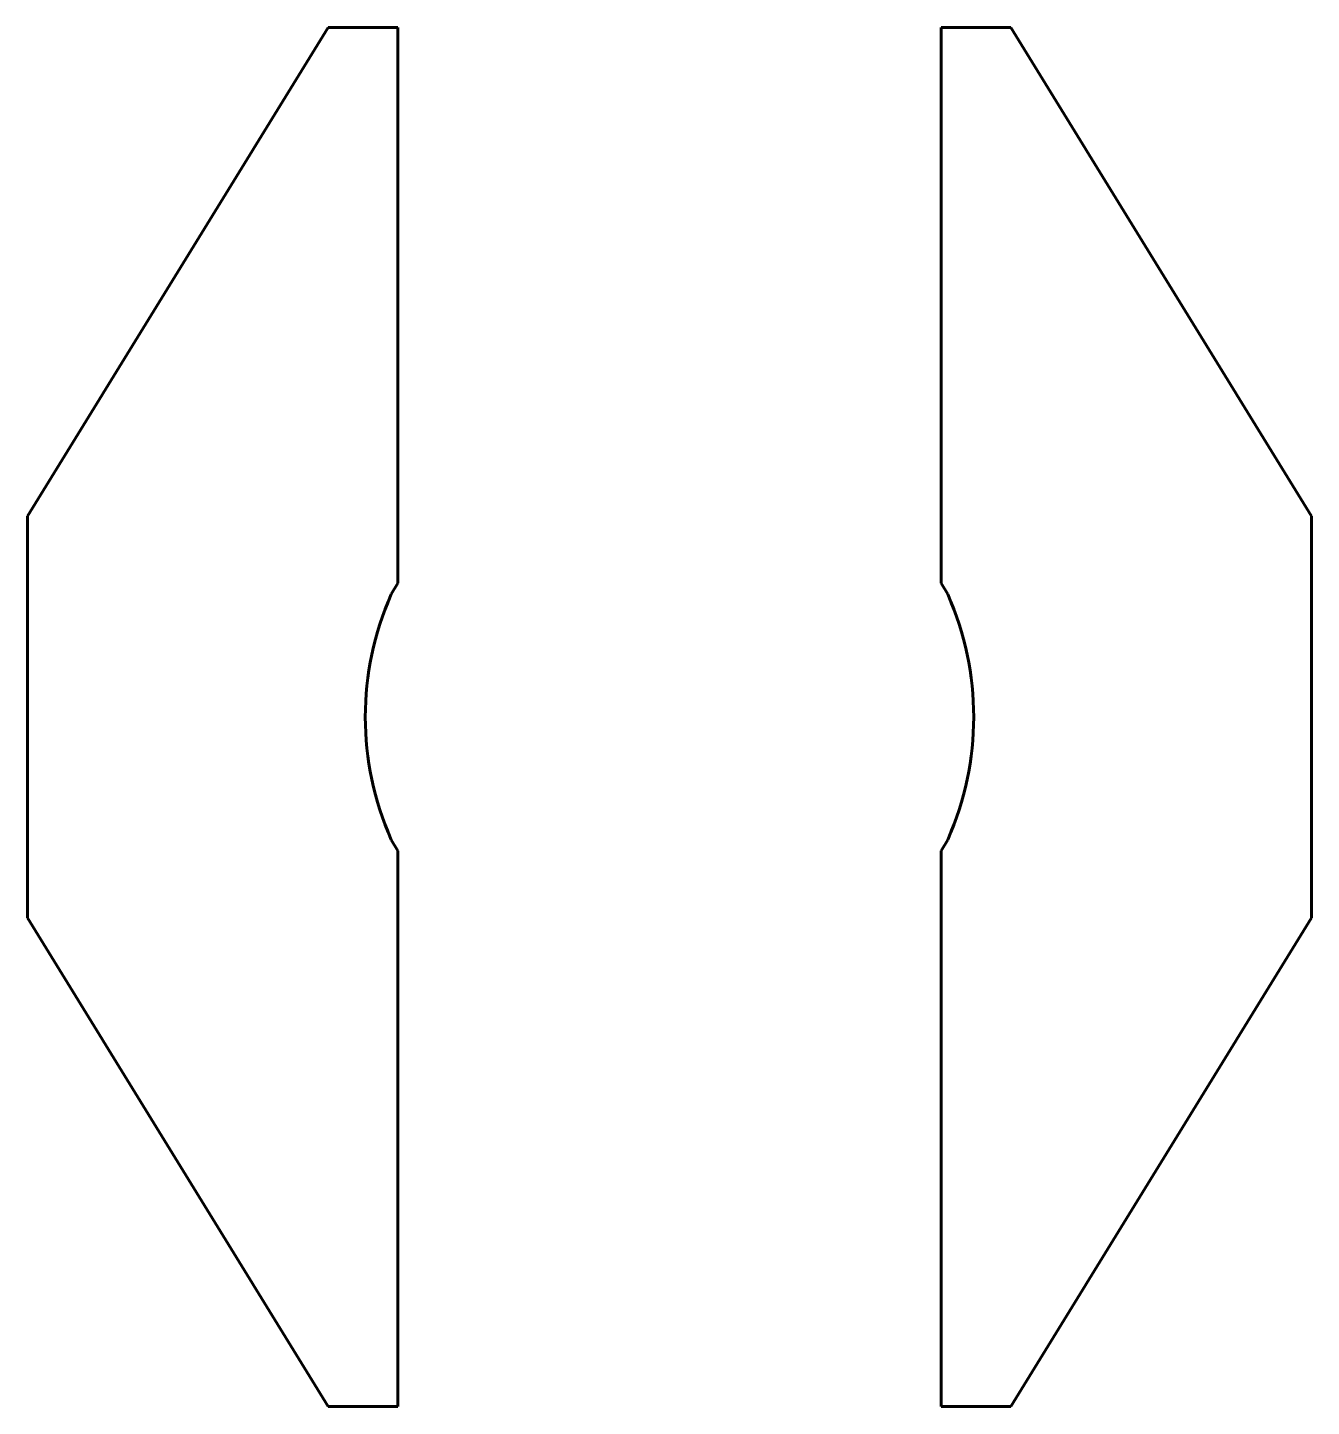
# Model space of a CAD drawing. Header units: millimetres. Extents: x -170 to 170, y -182 to 182.
import ezdxf

# ---------------------------------------------------------------- set-up
doc = ezdxf.new("R2010")
doc.units = ezdxf.units.MM
doc.linetypes.add('K5LT_BASIC', pattern=[0])

msp = doc.modelspace()

# ---------------------------------------------------------------- linework, layer by layer
at = {"color": 5, "linetype": 'K5LT_BASIC', "lineweight": 60, "true_color": 0x0000ff}
for p, q in [((-90.32, 182.42), (-169.88, 53.14)), ((-71.88, 182.42), (-90.32, 182.42)), ((-71.88, 35.42), (-71.88, 182.42)), ((71.88, 35.42), (71.88, 182.42)), ((71.88, 182.42), (90.32, 182.42)), ((90.32, 182.42), (169.88, 53.14)), ((-169.88, 53.14), (-169.88, -53.14)), ((169.88, 53.14), (169.88, -53.14)), ((-73.66, 32.46), (-71.88, 35.42)), ((73.66, 32.46), (71.88, 35.42)), ((-71.88, -35.42), (-73.66, -32.46)), ((71.88, -35.42), (73.66, -32.46)), ((-71.88, -182.42), (-71.88, -35.42)), ((71.88, -182.42), (71.88, -35.42)), ((-169.88, -53.14), (-90.32, -182.42)), ((169.88, -53.14), (90.32, -182.42)), ((-90.32, -182.42), (-71.88, -182.42)), ((90.32, -182.42), (71.88, -182.42))]:
    msp.add_line(p, q, dxfattribs=at)
for start, end in [(156.2187, 203.7813), (336.2187, 23.7813)]:
    msp.add_arc((0, 0), 80.5, start, end, dxfattribs=at)

doc.saveas('drawing.dxf')
